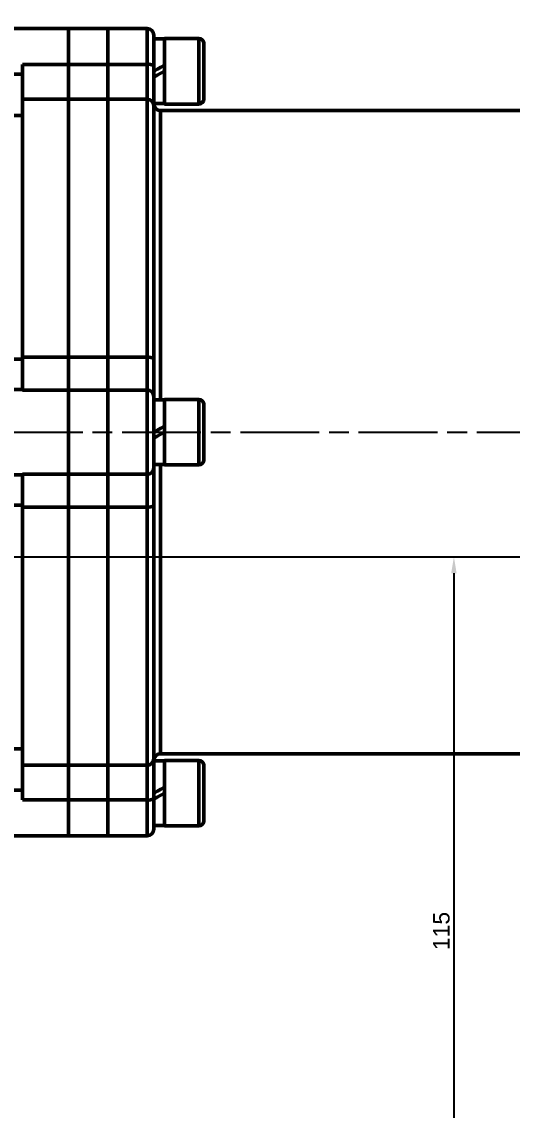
# Model space of a CAD drawing. Header units: millimetres. Extents: x 5231 to 7653, y 7068 to 7959.
# Drawn here: x 5865 to 5939.6, y 7159.4 to 7325.2 of the extents above; entities that cross this region are included whole.
import ezdxf

# ---------------------------------------------------------------- set-up
doc = ezdxf.new("R2010")
doc.units = ezdxf.units.MM
doc.linetypes.add('AM_ISO08W050', pattern=[18, 12, -1.5, 3, -1.5])
for name, color, linetype, lineweight in [('AM_5', 3, 'Continuous', 25), ('AM_7', 4, 'AM_ISO08W050', 25), ('AM_BOR', 7, 'Continuous', 50)]:
    doc.layers.add(name, color=color, linetype=linetype, lineweight=lineweight)
doc.styles.get("Standard").update_dxf_attribs({"font": 'arial.ttf'})
doc.styles.add('工程字', font='gbenor.shx', dxfattribs={"width": 0.707, "bigfont": 'hztxt.shx'})
doc.dimstyles.new('AM_GB$0', dxfattribs={"dimtxt": 3.5, "dimasz": 2.5, "dimexe": 1, "dimexo": 1, "dimgap": 0.5, "dimtad": 1, "dimdsep": 46, "dimtxsty": '工程字', "dimcen": 0, "dimclrd": 256, "dimclre": 256, "dimclrt": 2, "dimadec": 0, "dimazin": 2, "dimtp": 0.1, "dimtm": 0.1, "dimtfac": 0.71, "dimtmove": 0, "dimatfit": 3, "dimfxl": 0, "dimlwd": -1, "dimlwe": -1, "dimarcsym": 0})
doc.dimstyles.new('ISO-25$0', dxfattribs={"dimtxt": 2.5, "dimasz": 2.5, "dimexe": 1.25, "dimexo": 0.625, "dimtad": 1, "dimtxsty": 'Standard', "dimcen": 2.5, "dimadec": 0, "dimazin": 0, "dimtfac": 1, "dimtmove": 0, "dimatfit": 3, "dimfxl": 0, "dimarcsym": 0})

# ---------------------------------------------------------------- blocks, each defined once
blk = doc.blocks.new('*D32')
at = {"layer": 'AM_5', "transparency": 16777216}
for p, q in [((5972.55, 7262.68), (5984.55, 7262.68)), ((5983.55, 7246.18), (5983.55, 7260.18)), ((5861.35, 7243.68), (5984.55, 7243.68))]:
    blk.add_line(p, q, dxfattribs=at)
for points in [[(5983.13, 7260.18), (5983.97, 7260.18), (5983.55, 7262.68)], [(5983.13, 7246.18), (5983.97, 7246.18), (5983.55, 7243.68)]]:
    blk.add_solid(points, dxfattribs=at)
at = {"layer": 'Defpoints', "color": 0, "transparency": 16777216}
for p in [(5971.55, 7262.68), (5983.55, 7262.68), (5860.35, 7243.68)]:
    blk.add_point(p, dxfattribs=at)
at = {"layer": 'AM_5', "color": 2, "transparency": 16777216, "insert": (5980.55, 7253.18), "char_height": 5, "attachment_point": 5, "rotation": 90, "style": '工程字'}
blk.add_mtext('19', dxfattribs=at)
blk = doc.blocks.new('*D35')
at = {"layer": 'AM_5', "transparency": 16777216}
for p, q in [((5605.56, 7244.84), (5605.56, 7349.03)), ((5971.55, 7263.68), (5971.55, 7349.03)), ((5608.06, 7348.03), (5969.05, 7348.03))]:
    blk.add_line(p, q, dxfattribs=at)
for points in [[(5608.06, 7348.45), (5608.06, 7347.62), (5605.56, 7348.03)], [(5969.05, 7348.45), (5969.05, 7347.62), (5971.55, 7348.03)]]:
    blk.add_solid(points, dxfattribs=at)
at = {"layer": 'Defpoints', "color": 0, "transparency": 16777216}
for p in [(5971.55, 7348.03), (5971.55, 7262.68), (5605.56, 7243.84)]:
    blk.add_point(p, dxfattribs=at)
at = {"layer": 'AM_5', "color": 2, "transparency": 16777216, "insert": (5788.55, 7351.03), "char_height": 5, "attachment_point": 5, "style": '工程字'}
blk.add_mtext('366', dxfattribs=at)
blk = doc.blocks.new('*D38')
at = {"layer": 'AM_5', "color": 0, "linetype": 'ByBlock', "lineweight": -2, "transparency": 16777216}
for p, q in [((5860.98, 7243.68), (5931.99, 7243.68)), ((5930.74, 7241.18), (5930.74, 7132.18)), ((5846.18, 7129.68), (5931.99, 7129.68))]:
    blk.add_line(p, q, dxfattribs=at)
at = {"layer": 'AM_5', "color": 0, "transparency": 16777216}
for points in [[(5930.32, 7241.18), (5931.15, 7241.18), (5930.74, 7243.68)], [(5930.32, 7132.18), (5931.15, 7132.18), (5930.74, 7129.68)]]:
    blk.add_solid(points, dxfattribs=at)
at = {"layer": 'Defpoints', "color": 0, "transparency": 16777216}
for p in [(5860.35, 7243.68), (5845.56, 7129.68), (5930.74, 7129.68)]:
    blk.add_point(p, dxfattribs=at)
at = {"layer": 'AM_5', "color": 0, "transparency": 16777216, "insert": (5928.84, 7186.68), "char_height": 2.5, "attachment_point": 5, "rotation": 90}
blk.add_mtext('115', dxfattribs=at)

msp = doc.modelspace()

# ---------------------------------------------------------------- linework, layer by layer
at = {"layer": 'AM_7'}
msp.add_line((5862.234, 7262.684), (5971.551, 7262.684), dxfattribs=at)
at = {"layer": 'AM_BOR'}
for p, q in [((5872.057, 7324.184), (5860.058, 7324.184)), ((5878.058, 7324.184), (5872.057, 7324.184)), ((5872.057, 7324.184), (5872.057, 7318.721)), ((5884.057, 7324.184), (5878.058, 7324.184)), ((5878.058, 7324.184), (5878.058, 7318.721)), ((5884.057, 7318.721), (5884.057, 7324.184)), ((5885.057, 7323.184), (5885.057, 7318.562)), ((5886.657, 7322.624), (5885.057, 7322.624)), ((5891.907, 7322.684), (5886.657, 7322.684)), ((5886.657, 7312.684), (5886.657, 7322.684)), ((5891.907, 7312.684), (5891.907, 7322.684)), ((5892.657, 7321.934), (5892.657, 7313.434)), ((5865.057, 7318.721), (5872.057, 7318.721)), ((5865.057, 7313.417), (5865.057, 7318.721)), ((5872.057, 7318.721), (5872.057, 7313.417)), ((5872.057, 7318.721), (5878.058, 7318.721)), ((5878.058, 7318.721), (5878.058, 7313.417)), ((5884.057, 7318.721), (5878.058, 7318.721)), ((5884.057, 7313.417), (5884.057, 7318.721)), ((5885.057, 7318.562), (5885.057, 7312.441)), ((5860.058, 7317.206), (5865.057, 7317.206)), ((5872.057, 7313.417), (5865.057, 7313.417)), ((5865.057, 7313.417), (5865.057, 7274.091)), ((5872.057, 7313.417), (5872.057, 7274.091)), ((5878.058, 7313.417), (5872.057, 7313.417)), ((5878.058, 7313.417), (5878.058, 7274.091)), ((5884.057, 7313.417), (5878.058, 7313.417)), ((5884.057, 7274.091), (5884.057, 7313.417)), ((5885.057, 7312.744), (5886.657, 7312.744)), ((5885.057, 7312.441), (5885.057, 7273.872)), ((5886.657, 7312.684), (5891.907, 7312.684)), ((5865.057, 7310.919), (5860.058, 7310.919)), ((5958.057, 7311.684), (5886.057, 7311.684)), ((5886.057, 7311.684), (5886.057, 7267.624)), ((5863.272, 7273.802), (5865.057, 7273.802)), ((5865.057, 7274.091), (5872.057, 7274.091)), ((5865.057, 7269.1), (5865.057, 7274.091)), ((5872.057, 7274.091), (5872.057, 7269.1)), ((5872.057, 7274.091), (5878.058, 7274.091)), ((5878.058, 7274.091), (5878.058, 7269.1)), ((5884.057, 7274.091), (5878.058, 7274.091)), ((5884.057, 7269.1), (5884.057, 7274.091)), ((5885.057, 7273.872), (5885.057, 7268.113)), ((5865.057, 7269.184), (5861.991, 7269.184)), ((5872.057, 7269.1), (5865.057, 7269.1)), ((5872.057, 7269.1), (5872.057, 7256.267)), ((5878.058, 7269.1), (5872.057, 7269.1)), ((5878.058, 7269.1), (5878.058, 7256.267)), ((5884.057, 7269.1), (5878.058, 7269.1)), ((5884.057, 7256.267), (5884.057, 7269.1)), ((5885.057, 7268.113), (5885.057, 7257.254)), ((5886.657, 7267.624), (5885.057, 7267.624)), ((5891.907, 7267.684), (5886.657, 7267.684)), ((5886.657, 7257.684), (5886.657, 7267.684)), ((5891.907, 7257.684), (5891.907, 7267.684)), ((5892.657, 7266.934), (5892.657, 7258.434)), ((5885.057, 7257.744), (5886.657, 7257.744)), ((5885.057, 7257.254), (5885.057, 7251.496)), ((5886.057, 7257.744), (5886.057, 7213.684)), ((5886.657, 7257.684), (5891.907, 7257.684)), ((5860.058, 7256.184), (5865.057, 7256.184)), ((5865.057, 7256.267), (5872.057, 7256.267)), ((5865.057, 7251.276), (5865.057, 7256.267)), ((5872.057, 7256.267), (5872.057, 7251.276)), ((5872.057, 7256.267), (5878.058, 7256.267)), ((5878.058, 7256.267), (5878.058, 7251.276)), ((5884.057, 7256.267), (5878.058, 7256.267)), ((5884.057, 7251.276), (5884.057, 7256.267)), ((5865.057, 7251.565), (5860.058, 7251.565)), ((5872.057, 7251.276), (5865.057, 7251.276)), ((5865.057, 7251.276), (5865.057, 7211.95)), ((5872.057, 7251.276), (5872.057, 7211.95)), ((5878.058, 7251.276), (5872.057, 7251.276)), ((5878.058, 7251.276), (5878.058, 7211.95)), ((5884.057, 7251.276), (5878.058, 7251.276)), ((5884.057, 7211.95), (5884.057, 7251.276)), ((5885.057, 7251.496), (5885.057, 7212.926)), ((5860.058, 7214.449), (5865.057, 7214.449)), ((5885.057, 7212.926), (5885.057, 7206.806)), ((5886.657, 7212.624), (5885.057, 7212.624)), ((5886.057, 7213.684), (5958.057, 7213.684)), ((5891.907, 7212.684), (5886.657, 7212.684)), ((5886.657, 7202.684), (5886.657, 7212.684)), ((5891.907, 7202.684), (5891.907, 7212.684)), ((5865.057, 7211.95), (5872.057, 7211.95)), ((5865.057, 7206.646), (5865.057, 7211.95)), ((5872.057, 7211.95), (5872.057, 7206.646)), ((5872.057, 7211.95), (5878.058, 7211.95)), ((5878.058, 7211.95), (5878.058, 7206.646)), ((5884.057, 7211.95), (5878.058, 7211.95)), ((5884.057, 7206.646), (5884.057, 7211.95)), ((5892.657, 7211.934), (5892.657, 7203.434)), ((5865.057, 7208.161), (5860.058, 7208.161)), ((5872.057, 7206.646), (5865.057, 7206.646)), ((5872.057, 7206.646), (5872.057, 7201.184)), ((5878.058, 7206.646), (5872.057, 7206.646)), ((5878.058, 7206.646), (5878.058, 7201.184)), ((5884.057, 7206.646), (5878.058, 7206.646)), ((5884.057, 7201.184), (5884.057, 7206.646)), ((5885.057, 7206.806), (5885.057, 7202.184)), ((5885.057, 7202.744), (5886.657, 7202.744)), ((5886.657, 7202.684), (5891.907, 7202.684)), ((5860.058, 7201.184), (5872.057, 7201.184)), ((5872.057, 7201.184), (5878.058, 7201.184)), ((5878.058, 7201.184), (5884.057, 7201.184))]:
    msp.add_line(p, q, dxfattribs=at)
at = {"layer": 'AM_BOR', "flags": 128}
for points in [[(5885.057, 7317.684), (5885.594, 7317.993), (5886.128, 7318.302), (5886.657, 7318.607)], [(5886.657, 7317.684), (5886.121, 7317.374), (5885.587, 7317.066), (5885.057, 7316.76)], [(5885.057, 7262.684), (5885.594, 7262.993), (5886.128, 7263.302), (5886.657, 7263.607)], [(5886.657, 7262.684), (5886.121, 7262.374), (5885.587, 7262.066), (5885.057, 7261.76)], [(5885.057, 7207.684), (5885.594, 7207.993), (5886.128, 7208.302), (5886.657, 7208.607)], [(5886.657, 7207.684), (5886.121, 7207.374), (5885.587, 7207.066), (5885.057, 7206.76)]]:
    msp.add_lwpolyline(points, dxfattribs=at)
at = {"layer": 'AM_BOR'}
for centre, radius, start, end in [((5884.057, 7323.184), 1, 0, 90), ((5891.907, 7321.934), 0.75, 0, 90), ((5884.301, 7317.035), 1.704, 63.64096, 98.22168), ((5884.07, 7312.429), 0.988, 0.71527, 90.69735), ((5886.057, 7312.684), 1, 180, 270), ((5891.907, 7313.434), 0.75, 270, 360), ((5884.295, 7272.787), 1.326, 54.91273, 100.34102), ((5884.064, 7268.107), 0.994, 0.37231, 90.36709), ((5891.907, 7266.934), 0.75, 0, 90), ((5884.064, 7257.261), 0.994, 269.63288, 359.62767), ((5891.907, 7258.434), 0.75, 270, 0), ((5884.295, 7252.58), 1.326, 259.6591, 305.08715), ((5884.07, 7212.938), 0.988, 269.30261, 359.28455), ((5886.057, 7212.684), 1, 90, 180), ((5891.907, 7211.934), 0.75, 0, 90), ((5884.301, 7208.332), 1.703, 261.77737, 296.35999), ((5891.907, 7203.434), 0.75, 270, 0), ((5884.057, 7202.184), 1, 270, 0)]:
    msp.add_arc(centre, radius, start, end, dxfattribs=at)

# ---------------------------------------------------------------- dimensions: what is measured, and where the dimension line sits
at = {"layer": 'AM_5'}
dim = msp.add_linear_dim(base=(5971.551, 7348.034), p1=(5605.557, 7243.839), p2=(5971.551, 7262.684), text='366', dimstyle='AM_GB$0', override={"dimtxt": 5}, dxfattribs=at)
dim.commit()
dim.dimension.update_dxf_attribs({"geometry": '*D35', "text_midpoint": (5788.554, 7348.034), "dimtype": 160})
dim = msp.add_linear_dim(base=(5983.551, 7262.684), p1=(5860.351, 7243.682), p2=(5971.551, 7262.684), angle=90, dimstyle='AM_GB$0', override={"dimtxt": 5}, dxfattribs=at)
dim.commit()
dim.dimension.update_dxf_attribs({"geometry": '*D32', "text_midpoint": (5980.551, 7253.183)})
dim = msp.add_linear_dim(base=(5930.738, 7129.684), p1=(5860.351, 7243.682), p2=(5845.557, 7129.684), angle=90, text='115', dimstyle='ISO-25$0', override={"dimpost": '', "dimfxl": 1.25, "dimarcsym": 1}, dxfattribs=at)
dim.commit()
dim.dimension.update_dxf_attribs({"geometry": '*D38', "text_midpoint": (5928.837, 7186.683)})

doc.saveas('drawing.dxf')
